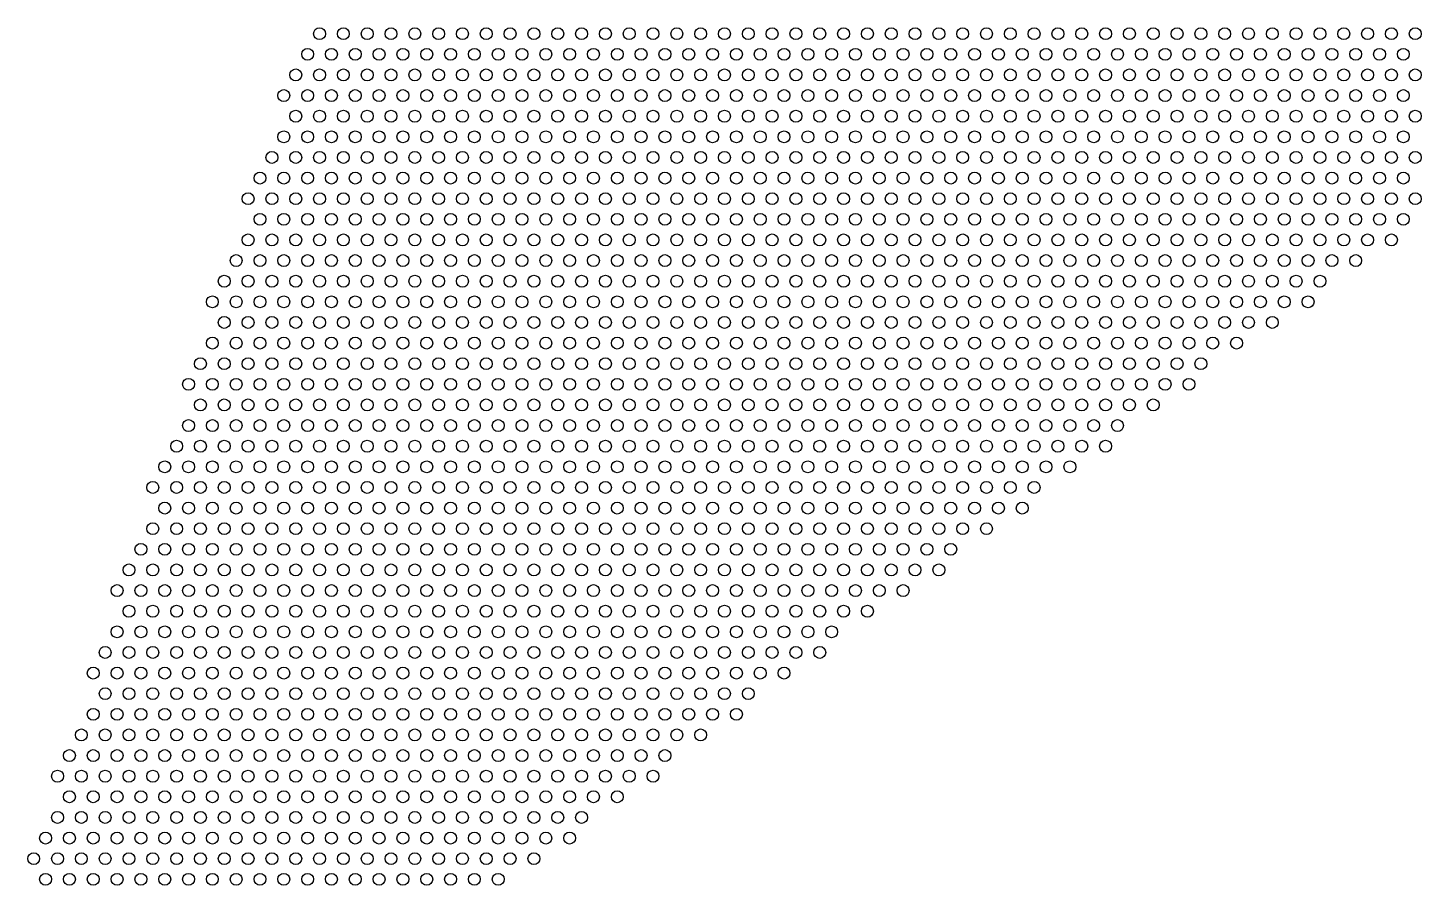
# Model space of a CAD drawing. Header units: millimetres. Extents: x -198 to 198, y 20 to 198.
# Drawn here: x -146.35 to -111.4, y 63.47 to 85.07 of the extents above; entities that cross this region are included whole.
import ezdxf

# ---------------------------------------------------------------- set-up
doc = ezdxf.new("R2010")
doc.units = ezdxf.units.MM
doc.layers.add('MechanicalLayers2', color=7, linetype='Continuous')

msp = doc.modelspace()

# ---------------------------------------------------------------- linework, layer by layer
at = {"layer": 'MechanicalLayers2'}
for centre in [(-139, 84.922), (-138.4, 84.922), (-137.8, 84.922), (-137.2, 84.922), (-136.6, 84.922), (-136, 84.922), (-135.4, 84.922), (-134.8, 84.922), (-134.2, 84.922), (-133.6, 84.922), (-133, 84.922), (-132.4, 84.922), (-131.8, 84.922), (-131.2, 84.922), (-130.6, 84.922), (-130, 84.922), (-129.4, 84.922), (-128.8, 84.922), (-128.2, 84.922), (-127.6, 84.922), (-127, 84.922), (-126.4, 84.922), (-125.8, 84.922), (-125.2, 84.922), (-124.6, 84.922), (-124, 84.922), (-123.4, 84.922), (-122.8, 84.922), (-122.2, 84.922), (-121.6, 84.922), (-121, 84.922), (-120.4, 84.922), (-119.8, 84.922), (-119.2, 84.922), (-118.6, 84.922), (-118, 84.922), (-117.4, 84.922), (-116.8, 84.922), (-116.2, 84.922), (-115.6, 84.922), (-115, 84.922), (-114.4, 84.922), (-113.8, 84.922), (-113.2, 84.922), (-112.6, 84.922), (-112, 84.922), (-111.4, 84.922), (-139.3, 84.403), (-138.7, 84.403), (-138.1, 84.403), (-137.5, 84.403), (-136.9, 84.403), (-136.3, 84.403), (-135.7, 84.403), (-135.1, 84.403), (-134.5, 84.403), (-133.9, 84.403), (-133.3, 84.403), (-132.7, 84.403), (-132.1, 84.403), (-131.5, 84.403), (-130.9, 84.403), (-130.3, 84.403), (-129.7, 84.403), (-129.1, 84.403), (-128.5, 84.403), (-127.9, 84.403), (-127.3, 84.403), (-126.7, 84.403), (-126.1, 84.403), (-125.5, 84.403), (-124.9, 84.403), (-124.3, 84.403), (-123.7, 84.403), (-123.1, 84.403), (-122.5, 84.403), (-121.9, 84.403), (-121.3, 84.403), (-120.7, 84.403), (-120.1, 84.403), (-119.5, 84.403), (-118.9, 84.403), (-118.3, 84.403), (-117.7, 84.403), (-117.1, 84.403), (-116.5, 84.403), (-115.9, 84.403), (-115.3, 84.403), (-114.7, 84.403), (-114.1, 84.403), (-113.5, 84.403), (-112.9, 84.403), (-112.3, 84.403), (-111.7, 84.403), (-139.6, 83.883), (-139, 83.883), (-138.4, 83.883), (-137.8, 83.883), (-137.2, 83.883), (-136.6, 83.883), (-136, 83.883), (-135.4, 83.883), (-134.8, 83.883), (-134.2, 83.883), (-133.6, 83.883), (-133, 83.883), (-132.4, 83.883), (-131.8, 83.883), (-131.2, 83.883), (-130.6, 83.883), (-130, 83.883), (-129.4, 83.883), (-128.8, 83.883), (-128.2, 83.883), (-127.6, 83.883), (-127, 83.883), (-126.4, 83.883), (-125.8, 83.883), (-125.2, 83.883), (-124.6, 83.883), (-124, 83.883), (-123.4, 83.883), (-122.8, 83.883), (-122.2, 83.883), (-121.6, 83.883), (-121, 83.883), (-120.4, 83.883), (-119.8, 83.883), (-119.2, 83.883), (-118.6, 83.883), (-118, 83.883), (-117.4, 83.883), (-116.8, 83.883), (-116.2, 83.883), (-115.6, 83.883), (-115, 83.883), (-114.4, 83.883), (-113.8, 83.883), (-113.2, 83.883), (-112.6, 83.883), (-112, 83.883), (-111.4, 83.883), (-139.9, 83.363), (-139.3, 83.363), (-138.7, 83.363), (-138.1, 83.363), (-137.5, 83.363), (-136.9, 83.363), (-136.3, 83.363), (-135.7, 83.363), (-135.1, 83.363), (-134.5, 83.363), (-133.9, 83.363), (-133.3, 83.363), (-132.7, 83.363), (-132.1, 83.363), (-131.5, 83.363), (-130.9, 83.363), (-130.3, 83.363), (-129.7, 83.363), (-129.1, 83.363), (-128.5, 83.363), (-127.9, 83.363), (-127.3, 83.363), (-126.7, 83.363), (-126.1, 83.363), (-125.5, 83.363), (-124.9, 83.363), (-124.3, 83.363), (-123.7, 83.363), (-123.1, 83.363), (-122.5, 83.363), (-121.9, 83.363), (-121.3, 83.363), (-120.7, 83.363), (-120.1, 83.363), (-119.5, 83.363), (-118.9, 83.363), (-118.3, 83.363), (-117.7, 83.363), (-117.1, 83.363), (-116.5, 83.363), (-115.9, 83.363), (-115.3, 83.363), (-114.7, 83.363), (-114.1, 83.363), (-113.5, 83.363), (-112.9, 83.363), (-112.3, 83.363), (-111.7, 83.363), (-139.6, 82.844), (-139, 82.844), (-138.4, 82.844), (-137.8, 82.844), (-137.2, 82.844), (-136.6, 82.844), (-136, 82.844), (-135.4, 82.844), (-134.8, 82.844), (-134.2, 82.844), (-133.6, 82.844), (-133, 82.844), (-132.4, 82.844), (-131.8, 82.844), (-131.2, 82.844), (-130.6, 82.844), (-130, 82.844), (-129.4, 82.844), (-128.8, 82.844), (-128.2, 82.844), (-127.6, 82.844), (-127, 82.844), (-126.4, 82.844), (-125.8, 82.844), (-125.2, 82.844), (-124.6, 82.844), (-124, 82.844), (-123.4, 82.844), (-122.8, 82.844), (-122.2, 82.844), (-121.6, 82.844), (-121, 82.844), (-120.4, 82.844), (-119.8, 82.844), (-119.2, 82.844), (-118.6, 82.844), (-118, 82.844), (-117.4, 82.844), (-116.8, 82.844), (-116.2, 82.844), (-115.6, 82.844), (-115, 82.844), (-114.4, 82.844), (-113.8, 82.844), (-113.2, 82.844), (-112.6, 82.844), (-112, 82.844), (-111.4, 82.844), (-139.9, 82.324), (-139.3, 82.324), (-138.7, 82.324), (-138.1, 82.324), (-137.5, 82.324), (-136.9, 82.324), (-136.3, 82.324), (-135.7, 82.324), (-135.1, 82.324), (-134.5, 82.324), (-133.9, 82.324), (-133.3, 82.324), (-132.7, 82.324), (-132.1, 82.324), (-131.5, 82.324), (-130.9, 82.324), (-130.3, 82.324), (-129.7, 82.324), (-129.1, 82.324), (-128.5, 82.324), (-127.9, 82.324), (-127.3, 82.324), (-126.7, 82.324), (-126.1, 82.324), (-125.5, 82.324), (-124.9, 82.324), (-124.3, 82.324), (-123.7, 82.324), (-123.1, 82.324), (-122.5, 82.324), (-121.9, 82.324), (-121.3, 82.324), (-120.7, 82.324), (-120.1, 82.324), (-119.5, 82.324), (-118.9, 82.324), (-118.3, 82.324), (-117.7, 82.324), (-117.1, 82.324), (-116.5, 82.324), (-115.9, 82.324), (-115.3, 82.324), (-114.7, 82.324), (-114.1, 82.324), (-113.5, 82.324), (-112.9, 82.324), (-112.3, 82.324), (-111.7, 82.324), (-140.2, 81.805), (-139.6, 81.805), (-139, 81.805), (-138.4, 81.805), (-137.8, 81.805), (-137.2, 81.805), (-136.6, 81.805), (-136, 81.805), (-135.4, 81.805), (-134.8, 81.805), (-134.2, 81.805), (-133.6, 81.805), (-133, 81.805), (-132.4, 81.805), (-131.8, 81.805), (-131.2, 81.805), (-130.6, 81.805), (-130, 81.805), (-129.4, 81.805), (-128.8, 81.805), (-128.2, 81.805), (-127.6, 81.805), (-127, 81.805), (-126.4, 81.805), (-125.8, 81.805), (-125.2, 81.805), (-124.6, 81.805), (-124, 81.805), (-123.4, 81.805), (-122.8, 81.805), (-122.2, 81.805), (-121.6, 81.805), (-121, 81.805), (-120.4, 81.805), (-119.8, 81.805), (-119.2, 81.805), (-118.6, 81.805), (-118, 81.805), (-117.4, 81.805), (-116.8, 81.805), (-116.2, 81.805), (-115.6, 81.805), (-115, 81.805), (-114.4, 81.805), (-113.8, 81.805), (-113.2, 81.805), (-112.6, 81.805), (-112, 81.805), (-111.4, 81.805), (-140.5, 81.285), (-139.9, 81.285), (-139.3, 81.285), (-138.7, 81.285), (-138.1, 81.285), (-137.5, 81.285), (-136.9, 81.285), (-136.3, 81.285), (-135.7, 81.285), (-135.1, 81.285), (-134.5, 81.285), (-133.9, 81.285), (-133.3, 81.285), (-132.7, 81.285), (-132.1, 81.285), (-131.5, 81.285), (-130.9, 81.285), (-130.3, 81.285), (-129.7, 81.285), (-129.1, 81.285), (-128.5, 81.285), (-127.9, 81.285), (-127.3, 81.285), (-126.7, 81.285), (-126.1, 81.285), (-125.5, 81.285), (-124.9, 81.285), (-124.3, 81.285), (-123.7, 81.285), (-123.1, 81.285), (-122.5, 81.285), (-121.9, 81.285), (-121.3, 81.285), (-120.7, 81.285), (-120.1, 81.285), (-119.5, 81.285), (-118.9, 81.285), (-118.3, 81.285), (-117.7, 81.285), (-117.1, 81.285), (-116.5, 81.285), (-115.9, 81.285), (-115.3, 81.285), (-114.7, 81.285), (-114.1, 81.285), (-113.5, 81.285), (-112.9, 81.285), (-112.3, 81.285), (-111.7, 81.285), (-140.8, 80.765), (-140.2, 80.765), (-139.6, 80.765), (-139, 80.765), (-138.4, 80.765), (-137.8, 80.765), (-137.2, 80.765), (-136.6, 80.765), (-136, 80.765), (-135.4, 80.765), (-134.8, 80.765), (-134.2, 80.765), (-133.6, 80.765), (-133, 80.765), (-132.4, 80.765), (-131.8, 80.765), (-131.2, 80.765), (-130.6, 80.765), (-130, 80.765), (-129.4, 80.765), (-128.8, 80.765), (-128.2, 80.765), (-127.6, 80.765), (-127, 80.765), (-126.4, 80.765), (-125.8, 80.765), (-125.2, 80.765), (-124.6, 80.765), (-124, 80.765), (-123.4, 80.765), (-122.8, 80.765), (-122.2, 80.765), (-121.6, 80.765), (-121, 80.765), (-120.4, 80.765), (-119.8, 80.765), (-119.2, 80.765), (-118.6, 80.765), (-118, 80.765), (-117.4, 80.765), (-116.8, 80.765), (-116.2, 80.765), (-115.6, 80.765), (-115, 80.765), (-114.4, 80.765), (-113.8, 80.765), (-113.2, 80.765), (-112.6, 80.765), (-112, 80.765), (-111.4, 80.765), (-140.5, 80.246), (-139.9, 80.246), (-139.3, 80.246), (-138.7, 80.246), (-138.1, 80.246), (-137.5, 80.246), (-136.9, 80.246), (-136.3, 80.246), (-135.7, 80.246), (-135.1, 80.246), (-134.5, 80.246), (-133.9, 80.246), (-133.3, 80.246), (-132.7, 80.246), (-132.1, 80.246), (-131.5, 80.246), (-130.9, 80.246), (-130.3, 80.246), (-129.7, 80.246), (-129.1, 80.246), (-128.5, 80.246), (-127.9, 80.246), (-127.3, 80.246), (-126.7, 80.246), (-126.1, 80.246), (-125.5, 80.246), (-124.9, 80.246), (-124.3, 80.246), (-123.7, 80.246), (-123.1, 80.246), (-122.5, 80.246), (-121.9, 80.246), (-121.3, 80.246), (-120.7, 80.246), (-120.1, 80.246), (-119.5, 80.246), (-118.9, 80.246), (-118.3, 80.246), (-117.7, 80.246), (-117.1, 80.246), (-116.5, 80.246), (-115.9, 80.246), (-115.3, 80.246), (-114.7, 80.246), (-114.1, 80.246), (-113.5, 80.246), (-112.9, 80.246), (-112.3, 80.246), (-111.7, 80.246), (-140.8, 79.726), (-140.2, 79.726), (-139.6, 79.726), (-139, 79.726), (-138.4, 79.726), (-137.8, 79.726), (-137.2, 79.726), (-136.6, 79.726), (-136, 79.726), (-135.4, 79.726), (-134.8, 79.726), (-134.2, 79.726), (-133.6, 79.726), (-133, 79.726), (-132.4, 79.726), (-131.8, 79.726), (-131.2, 79.726), (-130.6, 79.726), (-130, 79.726), (-129.4, 79.726), (-128.8, 79.726), (-128.2, 79.726), (-127.6, 79.726), (-127, 79.726), (-126.4, 79.726), (-125.8, 79.726), (-125.2, 79.726), (-124.6, 79.726), (-124, 79.726), (-123.4, 79.726), (-122.8, 79.726), (-122.2, 79.726), (-121.6, 79.726), (-121, 79.726), (-120.4, 79.726), (-119.8, 79.726), (-119.2, 79.726), (-118.6, 79.726), (-118, 79.726), (-117.4, 79.726), (-116.8, 79.726), (-116.2, 79.726), (-115.6, 79.726), (-115, 79.726), (-114.4, 79.726), (-113.8, 79.726), (-113.2, 79.726), (-112.6, 79.726), (-112, 79.726), (-141.1, 79.207), (-140.5, 79.207), (-139.9, 79.207), (-139.3, 79.207), (-138.7, 79.207), (-138.1, 79.207), (-137.5, 79.207), (-136.9, 79.207), (-136.3, 79.207), (-135.7, 79.207), (-135.1, 79.207), (-134.5, 79.207), (-133.9, 79.207), (-133.3, 79.207), (-132.7, 79.207), (-132.1, 79.207), (-131.5, 79.207), (-130.9, 79.207), (-130.3, 79.207), (-129.7, 79.207), (-129.1, 79.207), (-128.5, 79.207), (-127.9, 79.207), (-127.3, 79.207), (-126.7, 79.207), (-126.1, 79.207), (-125.5, 79.207), (-124.9, 79.207), (-124.3, 79.207), (-123.7, 79.207), (-123.1, 79.207), (-122.5, 79.207), (-121.9, 79.207), (-121.3, 79.207), (-120.7, 79.207), (-120.1, 79.207), (-119.5, 79.207), (-118.9, 79.207), (-118.3, 79.207), (-117.7, 79.207), (-117.1, 79.207), (-116.5, 79.207), (-115.9, 79.207), (-115.3, 79.207), (-114.7, 79.207), (-114.1, 79.207), (-113.5, 79.207), (-112.9, 79.207), (-141.4, 78.687), (-140.8, 78.687), (-140.2, 78.687), (-139.6, 78.687), (-139, 78.687), (-138.4, 78.687), (-137.8, 78.687), (-137.2, 78.687), (-136.6, 78.687), (-136, 78.687), (-135.4, 78.687), (-134.8, 78.687), (-134.2, 78.687), (-133.6, 78.687), (-133, 78.687), (-132.4, 78.687), (-131.8, 78.687), (-131.2, 78.687), (-130.6, 78.687), (-130, 78.687), (-129.4, 78.687), (-128.8, 78.687), (-128.2, 78.687), (-127.6, 78.687), (-127, 78.687), (-126.4, 78.687), (-125.8, 78.687), (-125.2, 78.687), (-124.6, 78.687), (-124, 78.687), (-123.4, 78.687), (-122.8, 78.687), (-122.2, 78.687), (-121.6, 78.687), (-121, 78.687), (-120.4, 78.687), (-119.8, 78.687), (-119.2, 78.687), (-118.6, 78.687), (-118, 78.687), (-117.4, 78.687), (-116.8, 78.687), (-116.2, 78.687), (-115.6, 78.687), (-115, 78.687), (-114.4, 78.687), (-113.8, 78.687), (-141.7, 78.167), (-141.1, 78.167), (-140.5, 78.167), (-139.9, 78.167), (-139.3, 78.167), (-138.7, 78.167), (-138.1, 78.167), (-137.5, 78.167), (-136.9, 78.167), (-136.3, 78.167), (-135.7, 78.167), (-135.1, 78.167), (-134.5, 78.167), (-133.9, 78.167), (-133.3, 78.167), (-132.7, 78.167), (-132.1, 78.167), (-131.5, 78.167), (-130.9, 78.167), (-130.3, 78.167), (-129.7, 78.167), (-129.1, 78.167), (-128.5, 78.167), (-127.9, 78.167), (-127.3, 78.167), (-126.7, 78.167), (-126.1, 78.167), (-125.5, 78.167), (-124.9, 78.167), (-124.3, 78.167), (-123.7, 78.167), (-123.1, 78.167), (-122.5, 78.167), (-121.9, 78.167), (-121.3, 78.167), (-120.7, 78.167), (-120.1, 78.167), (-119.5, 78.167), (-118.9, 78.167), (-118.3, 78.167), (-117.7, 78.167), (-117.1, 78.167), (-116.5, 78.167), (-115.9, 78.167), (-115.3, 78.167), (-114.7, 78.167), (-114.1, 78.167), (-141.4, 77.648), (-140.8, 77.648), (-140.2, 77.648), (-139.6, 77.648), (-139, 77.648), (-138.4, 77.648), (-137.8, 77.648), (-137.2, 77.648), (-136.6, 77.648), (-136, 77.648), (-135.4, 77.648), (-134.8, 77.648), (-134.2, 77.648), (-133.6, 77.648), (-133, 77.648), (-132.4, 77.648), (-131.8, 77.648), (-131.2, 77.648), (-130.6, 77.648), (-130, 77.648), (-129.4, 77.648), (-128.8, 77.648), (-128.2, 77.648), (-127.6, 77.648), (-127, 77.648), (-126.4, 77.648), (-125.8, 77.648), (-125.2, 77.648), (-124.6, 77.648), (-124, 77.648), (-123.4, 77.648), (-122.8, 77.648), (-122.2, 77.648), (-121.6, 77.648), (-121, 77.648), (-120.4, 77.648), (-119.8, 77.648), (-119.2, 77.648), (-118.6, 77.648), (-118, 77.648), (-117.4, 77.648), (-116.8, 77.648), (-116.2, 77.648), (-115.6, 77.648), (-115, 77.648), (-141.7, 77.128), (-141.1, 77.128), (-140.5, 77.128), (-139.9, 77.128), (-139.3, 77.128), (-138.7, 77.128), (-138.1, 77.128), (-137.5, 77.128), (-136.9, 77.128), (-136.3, 77.128), (-135.7, 77.128), (-135.1, 77.128), (-134.5, 77.128), (-133.9, 77.128), (-133.3, 77.128), (-132.7, 77.128), (-132.1, 77.128), (-131.5, 77.128), (-130.9, 77.128), (-130.3, 77.128), (-129.7, 77.128), (-129.1, 77.128), (-128.5, 77.128), (-127.9, 77.128), (-127.3, 77.128), (-126.7, 77.128), (-126.1, 77.128), (-125.5, 77.128), (-124.9, 77.128), (-124.3, 77.128), (-123.7, 77.128), (-123.1, 77.128), (-122.5, 77.128), (-121.9, 77.128), (-121.3, 77.128), (-120.7, 77.128), (-120.1, 77.128), (-119.5, 77.128), (-118.9, 77.128), (-118.3, 77.128), (-117.7, 77.128), (-117.1, 77.128), (-116.5, 77.128), (-115.9, 77.128), (-142, 76.608), (-141.4, 76.608), (-140.8, 76.608), (-140.2, 76.608), (-139.6, 76.608), (-139, 76.608), (-138.4, 76.608), (-137.8, 76.608), (-137.2, 76.608), (-136.6, 76.608), (-136, 76.608), (-135.4, 76.608), (-134.8, 76.608), (-134.2, 76.608), (-133.6, 76.608), (-133, 76.608), (-132.4, 76.608), (-131.8, 76.608), (-131.2, 76.608), (-130.6, 76.608), (-130, 76.608), (-129.4, 76.608), (-128.8, 76.608), (-128.2, 76.608), (-127.6, 76.608), (-127, 76.608), (-126.4, 76.608), (-125.8, 76.608), (-125.2, 76.608), (-124.6, 76.608), (-124, 76.608), (-123.4, 76.608), (-122.8, 76.608), (-122.2, 76.608), (-121.6, 76.608), (-121, 76.608), (-120.4, 76.608), (-119.8, 76.608), (-119.2, 76.608), (-118.6, 76.608), (-118, 76.608), (-117.4, 76.608), (-116.8, 76.608), (-142.3, 76.089), (-141.7, 76.089), (-141.1, 76.089), (-140.5, 76.089), (-139.9, 76.089), (-139.3, 76.089), (-138.7, 76.089), (-138.1, 76.089), (-137.5, 76.089), (-136.9, 76.089), (-136.3, 76.089), (-135.7, 76.089), (-135.1, 76.089), (-134.5, 76.089), (-133.9, 76.089), (-133.3, 76.089), (-132.7, 76.089), (-132.1, 76.089), (-131.5, 76.089), (-130.9, 76.089), (-130.3, 76.089), (-129.7, 76.089), (-129.1, 76.089), (-128.5, 76.089), (-127.9, 76.089), (-127.3, 76.089), (-126.7, 76.089), (-126.1, 76.089), (-125.5, 76.089), (-124.9, 76.089), (-124.3, 76.089), (-123.7, 76.089), (-123.1, 76.089), (-122.5, 76.089), (-121.9, 76.089), (-121.3, 76.089), (-120.7, 76.089), (-120.1, 76.089), (-119.5, 76.089), (-118.9, 76.089), (-118.3, 76.089), (-117.7, 76.089), (-117.1, 76.089), (-142, 75.569), (-141.4, 75.569), (-140.8, 75.569), (-140.2, 75.569), (-139.6, 75.569), (-139, 75.569), (-138.4, 75.569), (-137.8, 75.569), (-137.2, 75.569), (-136.6, 75.569), (-136, 75.569), (-135.4, 75.569), (-134.8, 75.569), (-134.2, 75.569), (-133.6, 75.569), (-133, 75.569), (-132.4, 75.569), (-131.8, 75.569), (-131.2, 75.569), (-130.6, 75.569), (-130, 75.569), (-129.4, 75.569), (-128.8, 75.569), (-128.2, 75.569), (-127.6, 75.569), (-127, 75.569), (-126.4, 75.569), (-125.8, 75.569), (-125.2, 75.569), (-124.6, 75.569), (-124, 75.569), (-123.4, 75.569), (-122.8, 75.569), (-122.2, 75.569), (-121.6, 75.569), (-121, 75.569), (-120.4, 75.569), (-119.8, 75.569), (-119.2, 75.569), (-118.6, 75.569), (-118, 75.569), (-142.3, 75.05), (-141.7, 75.05), (-141.1, 75.05), (-140.5, 75.05), (-139.9, 75.05), (-139.3, 75.05), (-138.7, 75.05), (-138.1, 75.05), (-137.5, 75.05), (-136.9, 75.05), (-136.3, 75.05), (-135.7, 75.05), (-135.1, 75.05), (-134.5, 75.05), (-133.9, 75.05), (-133.3, 75.05), (-132.7, 75.05), (-132.1, 75.05), (-131.5, 75.05), (-130.9, 75.05), (-130.3, 75.05), (-129.7, 75.05), (-129.1, 75.05), (-128.5, 75.05), (-127.9, 75.05), (-127.3, 75.05), (-126.7, 75.05), (-126.1, 75.05), (-125.5, 75.05), (-124.9, 75.05), (-124.3, 75.05), (-123.7, 75.05), (-123.1, 75.05), (-122.5, 75.05), (-121.9, 75.05), (-121.3, 75.05), (-120.7, 75.05), (-120.1, 75.05), (-119.5, 75.05), (-118.9, 75.05), (-142.6, 74.53), (-142, 74.53), (-141.4, 74.53), (-140.8, 74.53), (-140.2, 74.53), (-139.6, 74.53), (-139, 74.53), (-138.4, 74.53), (-137.8, 74.53), (-137.2, 74.53), (-136.6, 74.53), (-136, 74.53), (-135.4, 74.53), (-134.8, 74.53), (-134.2, 74.53), (-133.6, 74.53), (-133, 74.53), (-132.4, 74.53), (-131.8, 74.53), (-131.2, 74.53), (-130.6, 74.53), (-130, 74.53), (-129.4, 74.53), (-128.8, 74.53), (-128.2, 74.53), (-127.6, 74.53), (-127, 74.53), (-126.4, 74.53), (-125.8, 74.53), (-125.2, 74.53), (-124.6, 74.53), (-124, 74.53), (-123.4, 74.53), (-122.8, 74.53), (-122.2, 74.53), (-121.6, 74.53), (-121, 74.53), (-120.4, 74.53), (-119.8, 74.53), (-119.2, 74.53), (-142.9, 74.01), (-142.3, 74.01), (-141.7, 74.01), (-141.1, 74.01), (-140.5, 74.01), (-139.9, 74.01), (-139.3, 74.01), (-138.7, 74.01), (-138.1, 74.01), (-137.5, 74.01), (-136.9, 74.01), (-136.3, 74.01), (-135.7, 74.01), (-135.1, 74.01), (-134.5, 74.01), (-133.9, 74.01), (-133.3, 74.01), (-132.7, 74.01), (-132.1, 74.01), (-131.5, 74.01), (-130.9, 74.01), (-130.3, 74.01), (-129.7, 74.01), (-129.1, 74.01), (-128.5, 74.01), (-127.9, 74.01), (-127.3, 74.01), (-126.7, 74.01), (-126.1, 74.01), (-125.5, 74.01), (-124.9, 74.01), (-124.3, 74.01), (-123.7, 74.01), (-123.1, 74.01), (-122.5, 74.01), (-121.9, 74.01), (-121.3, 74.01), (-120.7, 74.01), (-120.1, 74.01), (-143.2, 73.491), (-142.6, 73.491), (-142, 73.491), (-141.4, 73.491), (-140.8, 73.491), (-140.2, 73.491), (-139.6, 73.491), (-139, 73.491), (-138.4, 73.491), (-137.8, 73.491), (-137.2, 73.491), (-136.6, 73.491), (-136, 73.491), (-135.4, 73.491), (-134.8, 73.491), (-134.2, 73.491), (-133.6, 73.491), (-133, 73.491), (-132.4, 73.491), (-131.8, 73.491), (-131.2, 73.491), (-130.6, 73.491), (-130, 73.491), (-129.4, 73.491), (-128.8, 73.491), (-128.2, 73.491), (-127.6, 73.491), (-127, 73.491), (-126.4, 73.491), (-125.8, 73.491), (-125.2, 73.491), (-124.6, 73.491), (-124, 73.491), (-123.4, 73.491), (-122.8, 73.491), (-122.2, 73.491), (-121.6, 73.491), (-121, 73.491), (-142.9, 72.971), (-142.3, 72.971), (-141.7, 72.971), (-141.1, 72.971), (-140.5, 72.971), (-139.9, 72.971), (-139.3, 72.971), (-138.7, 72.971), (-138.1, 72.971), (-137.5, 72.971), (-136.9, 72.971), (-136.3, 72.971), (-135.7, 72.971), (-135.1, 72.971), (-134.5, 72.971), (-133.9, 72.971), (-133.3, 72.971), (-132.7, 72.971), (-132.1, 72.971), (-131.5, 72.971), (-130.9, 72.971), (-130.3, 72.971), (-129.7, 72.971), (-129.1, 72.971), (-128.5, 72.971), (-127.9, 72.971), (-127.3, 72.971), (-126.7, 72.971), (-126.1, 72.971), (-125.5, 72.971), (-124.9, 72.971), (-124.3, 72.971), (-123.7, 72.971), (-123.1, 72.971), (-122.5, 72.971), (-121.9, 72.971), (-121.3, 72.971), (-143.2, 72.452), (-142.6, 72.452), (-142, 72.452), (-141.4, 72.452), (-140.8, 72.452), (-140.2, 72.452), (-139.6, 72.452), (-139, 72.452), (-138.4, 72.452), (-137.8, 72.452), (-137.2, 72.452), (-136.6, 72.452), (-136, 72.452), (-135.4, 72.452), (-134.8, 72.452), (-134.2, 72.452), (-133.6, 72.452), (-133, 72.452), (-132.4, 72.452), (-131.8, 72.452), (-131.2, 72.452), (-130.6, 72.452), (-130, 72.452), (-129.4, 72.452), (-128.8, 72.452), (-128.2, 72.452), (-127.6, 72.452), (-127, 72.452), (-126.4, 72.452), (-125.8, 72.452), (-125.2, 72.452), (-124.6, 72.452), (-124, 72.452), (-123.4, 72.452), (-122.8, 72.452), (-122.2, 72.452), (-143.5, 71.932), (-142.9, 71.932), (-142.3, 71.932), (-141.7, 71.932), (-141.1, 71.932), (-140.5, 71.932), (-139.9, 71.932), (-139.3, 71.932), (-138.7, 71.932), (-138.1, 71.932), (-137.5, 71.932), (-136.9, 71.932), (-136.3, 71.932), (-135.7, 71.932), (-135.1, 71.932), (-134.5, 71.932), (-133.9, 71.932), (-133.3, 71.932), (-132.7, 71.932), (-132.1, 71.932), (-131.5, 71.932), (-130.9, 71.932), (-130.3, 71.932), (-129.7, 71.932), (-129.1, 71.932), (-128.5, 71.932), (-127.9, 71.932), (-127.3, 71.932), (-126.7, 71.932), (-126.1, 71.932), (-125.5, 71.932), (-124.9, 71.932), (-124.3, 71.932), (-123.7, 71.932), (-123.1, 71.932), (-143.8, 71.412), (-143.2, 71.412), (-142.6, 71.412), (-142, 71.412), (-141.4, 71.412), (-140.8, 71.412), (-140.2, 71.412), (-139.6, 71.412), (-139, 71.412), (-138.4, 71.412), (-137.8, 71.412), (-137.2, 71.412), (-136.6, 71.412), (-136, 71.412), (-135.4, 71.412), (-134.8, 71.412), (-134.2, 71.412), (-133.6, 71.412), (-133, 71.412), (-132.4, 71.412), (-131.8, 71.412), (-131.2, 71.412), (-130.6, 71.412), (-130, 71.412), (-129.4, 71.412), (-128.8, 71.412), (-128.2, 71.412), (-127.6, 71.412), (-127, 71.412), (-126.4, 71.412), (-125.8, 71.412), (-125.2, 71.412), (-124.6, 71.412), (-124, 71.412), (-123.4, 71.412), (-144.1, 70.893), (-143.5, 70.893), (-142.9, 70.893), (-142.3, 70.893), (-141.7, 70.893), (-141.1, 70.893), (-140.5, 70.893), (-139.9, 70.893), (-139.3, 70.893), (-138.7, 70.893), (-138.1, 70.893), (-137.5, 70.893), (-136.9, 70.893), (-136.3, 70.893), (-135.7, 70.893), (-135.1, 70.893), (-134.5, 70.893), (-133.9, 70.893), (-133.3, 70.893), (-132.7, 70.893), (-132.1, 70.893), (-131.5, 70.893), (-130.9, 70.893), (-130.3, 70.893), (-129.7, 70.893), (-129.1, 70.893), (-128.5, 70.893), (-127.9, 70.893), (-127.3, 70.893), (-126.7, 70.893), (-126.1, 70.893), (-125.5, 70.893), (-124.9, 70.893), (-124.3, 70.893), (-143.8, 70.373), (-143.2, 70.373), (-142.6, 70.373), (-142, 70.373), (-141.4, 70.373), (-140.8, 70.373), (-140.2, 70.373), (-139.6, 70.373), (-139, 70.373), (-138.4, 70.373), (-137.8, 70.373), (-137.2, 70.373), (-136.6, 70.373), (-136, 70.373), (-135.4, 70.373), (-134.8, 70.373), (-134.2, 70.373), (-133.6, 70.373), (-133, 70.373), (-132.4, 70.373), (-131.8, 70.373), (-131.2, 70.373), (-130.6, 70.373), (-130, 70.373), (-129.4, 70.373), (-128.8, 70.373), (-128.2, 70.373), (-127.6, 70.373), (-127, 70.373), (-126.4, 70.373), (-125.8, 70.373), (-125.2, 70.373), (-144.1, 69.853), (-143.5, 69.853), (-142.9, 69.853), (-142.3, 69.853), (-141.7, 69.853), (-141.1, 69.853), (-140.5, 69.853), (-139.9, 69.853), (-139.3, 69.853), (-138.7, 69.853), (-138.1, 69.853), (-137.5, 69.853), (-136.9, 69.853), (-136.3, 69.853), (-135.7, 69.853), (-135.1, 69.853), (-134.5, 69.853), (-133.9, 69.853), (-133.3, 69.853), (-132.7, 69.853), (-132.1, 69.853), (-131.5, 69.853), (-130.9, 69.853), (-130.3, 69.853), (-129.7, 69.853), (-129.1, 69.853), (-128.5, 69.853), (-127.9, 69.853), (-127.3, 69.853), (-126.7, 69.853), (-126.1, 69.853), (-144.4, 69.334), (-143.8, 69.334), (-143.2, 69.334), (-142.6, 69.334), (-142, 69.334), (-141.4, 69.334), (-140.8, 69.334), (-140.2, 69.334), (-139.6, 69.334), (-139, 69.334), (-138.4, 69.334), (-137.8, 69.334), (-137.2, 69.334), (-136.6, 69.334), (-136, 69.334), (-135.4, 69.334), (-134.8, 69.334), (-134.2, 69.334), (-133.6, 69.334), (-133, 69.334), (-132.4, 69.334), (-131.8, 69.334), (-131.2, 69.334), (-130.6, 69.334), (-130, 69.334), (-129.4, 69.334), (-128.8, 69.334), (-128.2, 69.334), (-127.6, 69.334), (-127, 69.334), (-126.4, 69.334), (-144.7, 68.814), (-144.1, 68.814), (-143.5, 68.814), (-142.9, 68.814), (-142.3, 68.814), (-141.7, 68.814), (-141.1, 68.814), (-140.5, 68.814), (-139.9, 68.814), (-139.3, 68.814), (-138.7, 68.814), (-138.1, 68.814), (-137.5, 68.814), (-136.9, 68.814), (-136.3, 68.814), (-135.7, 68.814), (-135.1, 68.814), (-134.5, 68.814), (-133.9, 68.814), (-133.3, 68.814), (-132.7, 68.814), (-132.1, 68.814), (-131.5, 68.814), (-130.9, 68.814), (-130.3, 68.814), (-129.7, 68.814), (-129.1, 68.814), (-128.5, 68.814), (-127.9, 68.814), (-127.3, 68.814), (-144.4, 68.295), (-143.8, 68.295), (-143.2, 68.295), (-142.6, 68.295), (-142, 68.295), (-141.4, 68.295), (-140.8, 68.295), (-140.2, 68.295), (-139.6, 68.295), (-139, 68.295), (-138.4, 68.295), (-137.8, 68.295), (-137.2, 68.295), (-136.6, 68.295), (-136, 68.295), (-135.4, 68.295), (-134.8, 68.295), (-134.2, 68.295), (-133.6, 68.295), (-133, 68.295), (-132.4, 68.295), (-131.8, 68.295), (-131.2, 68.295), (-130.6, 68.295), (-130, 68.295), (-129.4, 68.295), (-128.8, 68.295), (-128.2, 68.295), (-144.7, 67.775), (-144.1, 67.775), (-143.5, 67.775), (-142.9, 67.775), (-142.3, 67.775), (-141.7, 67.775), (-141.1, 67.775), (-140.5, 67.775), (-139.9, 67.775), (-139.3, 67.775), (-138.7, 67.775), (-138.1, 67.775), (-137.5, 67.775), (-136.9, 67.775), (-136.3, 67.775), (-135.7, 67.775), (-135.1, 67.775), (-134.5, 67.775), (-133.9, 67.775), (-133.3, 67.775), (-132.7, 67.775), (-132.1, 67.775), (-131.5, 67.775), (-130.9, 67.775), (-130.3, 67.775), (-129.7, 67.775), (-129.1, 67.775), (-128.5, 67.775), (-145, 67.255), (-144.4, 67.255), (-143.8, 67.255), (-143.2, 67.255), (-142.6, 67.255), (-142, 67.255), (-141.4, 67.255), (-140.8, 67.255), (-140.2, 67.255), (-139.6, 67.255), (-139, 67.255), (-138.4, 67.255), (-137.8, 67.255), (-137.2, 67.255), (-136.6, 67.255), (-136, 67.255), (-135.4, 67.255), (-134.8, 67.255), (-134.2, 67.255), (-133.6, 67.255), (-133, 67.255), (-132.4, 67.255), (-131.8, 67.255), (-131.2, 67.255), (-130.6, 67.255), (-130, 67.255), (-129.4, 67.255), (-145.3, 66.736), (-144.7, 66.736), (-144.1, 66.736), (-143.5, 66.736), (-142.9, 66.736), (-142.3, 66.736), (-141.7, 66.736), (-141.1, 66.736), (-140.5, 66.736), (-139.9, 66.736), (-139.3, 66.736), (-138.7, 66.736), (-138.1, 66.736), (-137.5, 66.736), (-136.9, 66.736), (-136.3, 66.736), (-135.7, 66.736), (-135.1, 66.736), (-134.5, 66.736), (-133.9, 66.736), (-133.3, 66.736), (-132.7, 66.736), (-132.1, 66.736), (-131.5, 66.736), (-130.9, 66.736), (-130.3, 66.736), (-145.6, 66.216), (-145, 66.216), (-144.4, 66.216), (-143.8, 66.216), (-143.2, 66.216), (-142.6, 66.216), (-142, 66.216), (-141.4, 66.216), (-140.8, 66.216), (-140.2, 66.216), (-139.6, 66.216), (-139, 66.216), (-138.4, 66.216), (-137.8, 66.216), (-137.2, 66.216), (-136.6, 66.216), (-136, 66.216), (-135.4, 66.216), (-134.8, 66.216), (-134.2, 66.216), (-133.6, 66.216), (-133, 66.216), (-132.4, 66.216), (-131.8, 66.216), (-131.2, 66.216), (-130.6, 66.216), (-145.3, 65.697), (-144.7, 65.697), (-144.1, 65.697), (-143.5, 65.697), (-142.9, 65.697), (-142.3, 65.697), (-141.7, 65.697), (-141.1, 65.697), (-140.5, 65.697), (-139.9, 65.697), (-139.3, 65.697), (-138.7, 65.697), (-138.1, 65.697), (-137.5, 65.697), (-136.9, 65.697), (-136.3, 65.697), (-135.7, 65.697), (-135.1, 65.697), (-134.5, 65.697), (-133.9, 65.697), (-133.3, 65.697), (-132.7, 65.697), (-132.1, 65.697), (-131.5, 65.697), (-145.6, 65.177), (-145, 65.177), (-144.4, 65.177), (-143.8, 65.177), (-143.2, 65.177), (-142.6, 65.177), (-142, 65.177), (-141.4, 65.177), (-140.8, 65.177), (-140.2, 65.177), (-139.6, 65.177), (-139, 65.177), (-138.4, 65.177), (-137.8, 65.177), (-137.2, 65.177), (-136.6, 65.177), (-136, 65.177), (-135.4, 65.177), (-134.8, 65.177), (-134.2, 65.177), (-133.6, 65.177), (-133, 65.177), (-132.4, 65.177), (-145.9, 64.657), (-145.3, 64.657), (-144.7, 64.657), (-144.1, 64.657), (-143.5, 64.657), (-142.9, 64.657), (-142.3, 64.657), (-141.7, 64.657), (-141.1, 64.657), (-140.5, 64.657), (-139.9, 64.657), (-139.3, 64.657), (-138.7, 64.657), (-138.1, 64.657), (-137.5, 64.657), (-136.9, 64.657), (-136.3, 64.657), (-135.7, 64.657), (-135.1, 64.657), (-134.5, 64.657), (-133.9, 64.657), (-133.3, 64.657), (-132.7, 64.657), (-146.2, 64.138), (-145.6, 64.138), (-145, 64.138), (-144.4, 64.138), (-143.8, 64.138), (-143.2, 64.138), (-142.6, 64.138), (-142, 64.138), (-141.4, 64.138), (-140.8, 64.138), (-140.2, 64.138), (-139.6, 64.138), (-139, 64.138), (-138.4, 64.138), (-137.8, 64.138), (-137.2, 64.138), (-136.6, 64.138), (-136, 64.138), (-135.4, 64.138), (-134.8, 64.138), (-134.2, 64.138), (-133.6, 64.138), (-145.9, 63.618), (-145.3, 63.618), (-144.7, 63.618), (-144.1, 63.618), (-143.5, 63.618), (-142.9, 63.618), (-142.3, 63.618), (-141.7, 63.618), (-141.1, 63.618), (-140.5, 63.618), (-139.9, 63.618), (-139.3, 63.618), (-138.7, 63.618), (-138.1, 63.618), (-137.5, 63.618), (-136.9, 63.618), (-136.3, 63.618), (-135.7, 63.618), (-135.1, 63.618), (-134.5, 63.618)]:
    msp.add_circle(centre, 0.15, dxfattribs=at)

doc.saveas('drawing.dxf')
